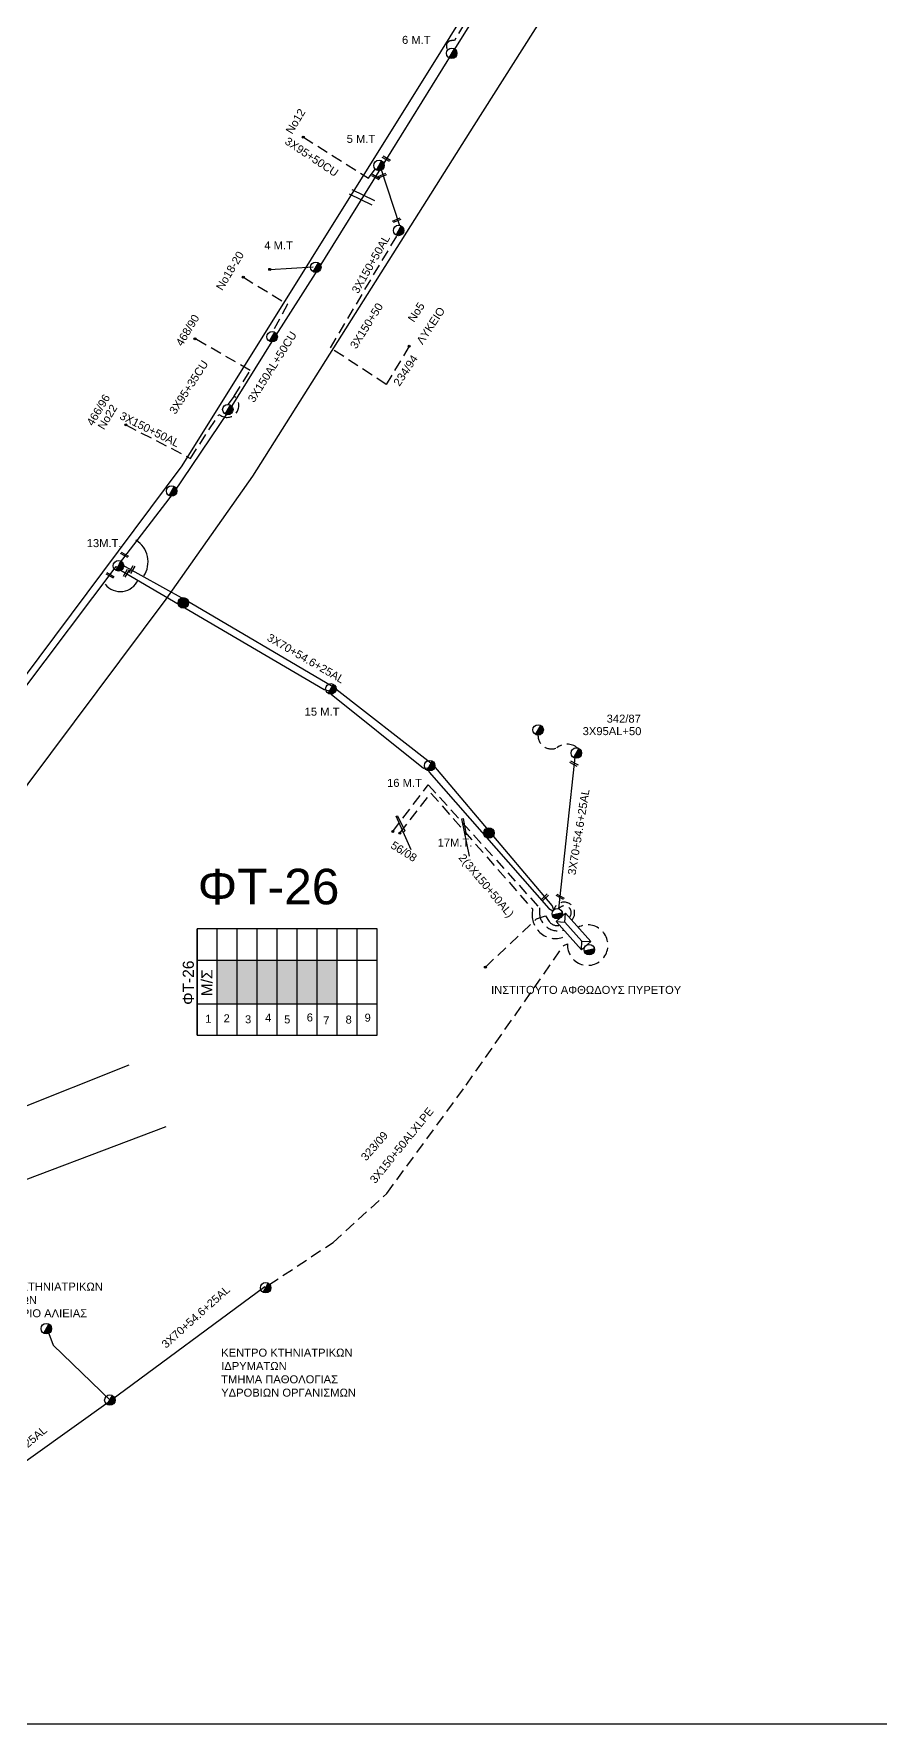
# Model space of a CAD drawing. Header units: millimetres. Extents: x 839 to 3144, y 747 to 1790.
# Drawn here: x 2707.6 to 2898, y 763.7 to 1144 of the extents above; entities that cross this region are included whole.
import ezdxf
from ezdxf.enums import TextEntityAlignment as Align

# ---------------------------------------------------------------- set-up
doc = ezdxf.new("R2010")
doc.units = ezdxf.units.MM
doc.linetypes.add('DASHED', pattern=[19.05, 12.7, -6.35])
for name, color, linetype in [('Ασφαλειοκιβώτια Χ.Τ 9 αναχωρήσεων', 7, 'Continuous'), ('Γέφυρες Εναερίου Δικτύου', 7, 'DASHED'), ('Επιγραφές - Σχήματα', 7, 'Continuous'), ('Καλώδια ΧΤ   3x150+50AL', 7, 'DASHED'), ('Καλώδια ΧΤ   3x150+50ALXLPE', 7, 'DASHED'), ('Καλώδια ΧΤ   3x150AL+50CU', 7, 'DASHED'), ('Καλώδια ΧΤ   3x95+35CU', 7, 'DASHED'), ('Καλώδια ΧΤ   3x95+50CU', 7, 'DASHED'), ('Μηχανική τομή', 7, 'Continuous'), ('Στύλος Ξύλινος', 7, 'Continuous'), ('Στύλος Ξύλινος @ 1', 7, 'Continuous'), ('Στύλος ΦΜ', 7, 'Continuous'), ('Στύλος ΦΜ @ 1', 7, 'Continuous'), ('Συνδέσεις', 7, 'Continuous'), ('Συνεστραμμένα ΧΤ   3x70+54.6+25AL', 7, 'SYN_LINE'), ('Τομή', 7, 'Continuous'), ('Υποσταθμός εναέριος 2 στύλων', 7, 'Continuous'), ('Υποσταθμός πόλεως', 7, 'Continuous'), ('Υπόβαθρο ΔΕΗ', 7, 'Continuous')]:
    doc.layers.add(name, color=color, linetype=linetype)
doc.styles.get("Standard").update_dxf_attribs({"font": 'ARIAL.TTF'})
doc.linetypes.add('SYN_LINE', pattern='A,0.5,-0.0001,["/\\/\\/\\/",Standard,S=0.1,R=0,X=0,Y=-0.05],-0.25', length=0.7501)

# ---------------------------------------------------------------- blocks, each defined once
blk = doc.blocks.new('ΑΣΦΑΛΕΙΟΚΙΒΩΤΙΟ ΥΠΟΣΤΑΘΜΟΥ 9 ΑΝΑΧΩΡΗΣΕΩΝ')
at = {"layer": 'Ασφαλειοκιβώτια Χ.Τ 9 αναχωρήσεων', "ltscale": 40}
for p, q in [((-23.8, 40.36), (24.02, 40.36)), ((-9.72, 40.36), (-9.72, -40.64)), ((9.94, 40.36), (9.94, -40.64)), ((-23.8, 31.36), (24.02, 31.36)), ((-23.8, 22.36), (24.02, 22.36)), ((-23.8, 13.36), (24.02, 13.36)), ((-23.8, 4.36), (24.02, 4.36)), ((-23.8, -4.64), (24.02, -4.64)), ((-23.8, -13.64), (24.02, -13.64)), ((-23.8, -22.64), (24.02, -22.64)), ((-23.8, -31.64), (24.02, -31.64))]:
    blk.add_line(p, q, dxfattribs=at)
at = {"layer": 'Ασφαλειοκιβώτια Χ.Τ 9 αναχωρήσεων'}
blk.add_lwpolyline([(-23.8, -40.64), (24.02, -40.64), (24.02, 40.36), (-23.8, 40.36)], close=True, dxfattribs=at)
for s, p in [('1', (-18.19, 36.66)), ('2', (-17.99, 28.44)), ('3', (-18.43, 18.79)), ('4', (-17.74, 9.77)), ('5', (-18.47, 1.19)), ('6', (-17.59, -8.98)), ('7', (-18.93, -16.39)), ('8', (-18.55, -26.45)), ('9', (-17.69, -35))]:
    blk.add_text(s, height=3.6, rotation=270, dxfattribs=at).set_placement(p)
at = {"layer": 'Ασφαλειοκιβώτια Χ.Τ 9 αναχωρήσεων', "ltscale": 40}
for tag, height, p in [('ΟΝΟΜΑ', 5, (-0.16, 44.31)), ('ΚΕΙΜΕΝΟ 1', 2, (17.06, 35.59)), ('ΚΕΙΜΕΝΟ 2', 2, (17.06, 26.88)), ('ΚΕΙΜΕΝΟ 3', 2, (17.06, 17.69)), ('ΚΕΙΜΕΝΟ 4', 2, (17.06, 8.71)), ('ΚΕΙΜΕΝΟ 5', 2, (17.06, -0.13)), ('ΚΕΙΜΕΝΟ 6', 2, (17.06, -9.05)), ('ΚΕΙΜΕΝΟ 7', 2, (17.06, -18.13)), ('ΚΕΙΜΕΝΟ 8', 2, (17.06, -26.85)), ('ΚΕΙΜΕΝΟ 9', 2, (17.06, -35.99)), ('ΣΧ', 2, (-0.1, -42.64))]:
    blk.add_attdef(tag, text='', height=height, dxfattribs=at).set_placement(p, align=Align.MIDDLE_CENTER)
blk = doc.blocks.new('ΥΠΑΡΧΩΝ ΤΣΙΜΕΝΤΕΝΙΟΣ ΣΤΥΛΟΣ')
at = {"layer": 'Στύλος ΦΜ'}
blk.add_hatch(color=7, dxfattribs=at).paths.add_polyline_path([(-1.29, -2.28, 0.574793), (2.62, 0, 0.268822), (1.3, 2.27)])
at = {"layer": 'Στύλος ΦΜ', "color": 7}
blk.add_line((-1.29, -2.28), (1.3, 2.27), dxfattribs=at)
blk.add_circle((0, 0), 2.62, dxfattribs=at)
at = {"layer": 'Στύλος ΦΜ', "flags": 4}
for tag, p in [('ΑΡΙΘΜΟΣ', (-4.68, 8.05)), ('ΤΥΠΟΣ', (-4.91, 3.03))]:
    blk.add_attdef(tag, p, '', height=4, dxfattribs=at)
blk = doc.blocks.new('ΤΟΜΗ')
at = {"layer": 'Τομή', "ltscale": 40}
for p, q in [((-5.68, 0), (5.68, 0)), ((5.68, -2.33), (-5.68, -2.33))]:
    blk.add_line(p, q, dxfattribs=at)
blk = doc.blocks.new('ΥΠΟΣΤΑΘΜΟΣ ΕΝΑΕΡΙΟΣ ΕΠΙ 2 ΣΤΥΛΩΝ')
at = {"layer": 'Υποσταθμός εναέριος 2 στύλων', "linetype": 'Continuous'}
for points in [[(-11.97, -2.11, 0.574793), (-8.45, -0.07, 0.268822), (-9.64, 1.98)], [(9.68, -2.15, 0.574793), (13.19, -0.1, 0.268822), (12.01, 1.95)]]:
    blk.add_hatch(color=256, dxfattribs=at).paths.add_polyline_path(points)
for p, q in [((-11.97, -2.11), (-9.64, 1.98)), ((9.68, -2.15), (12.01, 1.95))]:
    blk.add_line(p, q, dxfattribs=at)
for centre in [(-10.81, -0.07), (10.84, -0.1)]:
    blk.add_circle(centre, 2.36, dxfattribs=at)
at = {"layer": 'Υποσταθμός πόλεως', "linetype": 'Continuous', "ltscale": 40}
blk.add_lwpolyline([(-8.57, 2.82), (8.57, 2.82), (8.57, -2.82), (-8.57, -2.82)], close=True, dxfattribs=at)
for points in [[(-5.75, 0), (-8.57, 2.82)], [(-8.57, -2.82), (-5.75, 0)], [(-5.75, 0), (5.75, 0)], [(5.75, 0), (8.57, 2.82)], [(8.57, -2.82), (5.75, 0)]]:
    blk.add_lwpolyline(points, dxfattribs=at)
at = {"layer": 'Υποσταθμός εναέριος 2 στύλων', "ltscale": 40, "flags": 1}
for tag, p in [('ΜΕΤΑΣΧΗΜΑΤΙΣΜΟΣ', (14.09, 2.51)), ('ΙΣΧΥΣ', (14.07, -0.28)), ('ΑΡΙΘΜΟΣ', (14.19, -3))]:
    blk.add_attdef(tag, p, '', height=1.8, dxfattribs=at)
blk = doc.blocks.new('ΜΗΧΑΝΙΚΗ ΤΟΜΗ')
at = {"layer": 'Μηχανική τομή', "ltscale": 40}
for p, q in [((-1.89, 0.78), (1.89, 0.78)), ((1.89, 0), (-1.89, 0))]:
    blk.add_line(p, q, dxfattribs=at)
blk = doc.blocks.new('A$C3F94617C')
at = {"layer": 'Μηχανική τομή', "xscale": 0.5, "yscale": 0.5, "zscale": 0.5}
blk.add_blockref('ΜΗΧΑΝΙΚΗ ΤΟΜΗ', (0.95, 0), dxfattribs=at)
blk = doc.blocks.new('ΥΠΑΡΧΩΝ ΞΥΛΙΝΟΣ ΣΤΥΛΟΣ')
at = {"layer": 'Στύλος Ξύλινος'}
h = blk.add_hatch(color=7, dxfattribs=at)
h.paths.add_polyline_path([(-2.62, 0, 0.270008), (-1.29, -2.28), (1.3, 2.27, 0.576266)])
h.paths.add_polyline_path([(-1.29, -2.28, 0.574793), (2.62, 0, 0.268822), (1.3, 2.27)])
at = {"layer": 'Στύλος Ξύλινος', "color": 7}
blk.add_line((-1.29, -2.28), (1.3, 2.27), dxfattribs=at)
blk.add_circle((0, 0), 2.62, dxfattribs=at)
at = {"layer": 'Στύλος Ξύλινος', "flags": 4}
for tag, p in [('ΑΡΙΘΜΟΣ', (-4.91, 8.6)), ('ΤΥΠΟΣ', (-4.85, 3.39))]:
    blk.add_attdef(tag, p, '', height=4, dxfattribs=at)
blk = doc.blocks.new('_ΣΥΝΔΕΣΗ')
at = {"layer": 'Συνδέσεις', "linetype": 'SYN_LINE', "ltscale": 40}
blk.add_hatch(color=256, dxfattribs=at).paths.add_polyline_path([(0.5, -0.01, 1), (-0.5, -0.01, 1)])
at = {"layer": 'Συνδέσεις'}
blk.add_circle((0, -0.01), 0.5, dxfattribs=at)

msp = doc.modelspace()

# ---------------------------------------------------------------- hatches: boundary and pattern name
at = {"layer": 'Ασφαλειοκιβώτια Χ.Τ 9 αναχωρήσεων', "ltscale": 0.2}
for color, points in [(151, [(2748.83, 935.56), (2748.83, 925.73), (2753.33, 925.73), (2753.33, 935.56)]), (133, [(2753.33, 935.56), (2753.33, 925.73), (2757.83, 925.73), (2757.83, 935.56)]), (1, [(2757.83, 935.56), (2757.83, 925.73), (2762.33, 925.73), (2762.33, 935.56)]), (2, [(2762.33, 935.56), (2762.33, 925.73), (2766.83, 925.73), (2766.83, 935.56)]), (27, [(2766.83, 935.56), (2766.83, 925.73), (2771.33, 925.73), (2771.33, 935.56)]), (30, [(2771.33, 935.56), (2771.33, 925.73), (2775.83, 925.73), (2775.83, 935.56)])]:
    msp.add_hatch(color=color, dxfattribs=at).paths.add_polyline_path(points)

# ---------------------------------------------------------------- linework, layer by layer
at = {"layer": 'Γέφυρες Εναερίου Δικτύου', "color": 2, "linetype": 'SYN_LINE', "ltscale": 10}
msp.add_lwpolyline([(2760.69, 1091), (2770.47, 1091.59)], dxfattribs=at)
at = {"layer": 'Γέφυρες Εναερίου Δικτύου', "color": 2, "ltscale": 0.2}
msp.add_lwpolyline([(2754.74, 1089.23), (2764.68, 1083.17), (2761.08, 1076.56)], dxfattribs=at)
at = {"layer": 'Γέφυρες Εναερίου Δικτύου', "color": 1, "ltscale": 0.2}
msp.add_lwpolyline([(2809.19, 934.03), (2820.71, 944.87), (2822.68, 945.57), (2823.53, 944.31, 0.318681), (2825.85, 943.42, 0.318681)], format="xyb", dxfattribs=at)
at = {"layer": 'Γέφυρες Εναερίου Δικτύου', "color": 2, "ltscale": 0.2}
msp.add_arc((2826.87, 946.22), 2.4, 316.2772, 163.3062, dxfattribs=at)
at = {"layer": 'Επιγραφές - Σχήματα'}
msp.add_lwpolyline([(875.79, 1777.39), (2904.25, 1777.39), (2904.25, 763.69), (875.79, 763.69)], close=True, dxfattribs=at)
at = {"layer": 'Επιγραφές - Σχήματα', "linetype": 'Continuous', "ltscale": 0.2}
for points in [[(2792.51, 960.37), (2789.09, 967.95), (2789.4, 968.02), (2791.05, 964.7), (2790.59, 964.21)], [(2805.62, 959.01), (2803.86, 967.41), (2804.19, 967.44), (2804.89, 963.81), (2804.58, 963.76)]]:
    msp.add_lwpolyline(points, dxfattribs=at)
for centre, radius, start, end in [((2727.6, 1025.19), 5.7, 326.2775, 58.4317), ((2727.06, 1022.83), 4.33, 218.2842, 337.1005)]:
    msp.add_arc(centre, radius, start, end, dxfattribs=at)
at = {"layer": 'Επιγραφές - Σχήματα', "color": 7, "linetype": 'DASHED', "ltscale": 0.2}
for centre, radius, start, end in [((2824.08, 986.17), 3.07, 169.8198, 292.0764), ((2827.56, 980.56), 3.61, 50.0165, 130.1201)]:
    msp.add_arc(centre, radius, start, end, dxfattribs=at)
at = {"layer": 'Επιγραφές - Σχήματα', "color": 151, "linetype": 'DASHED', "ltscale": 0.2}
msp.add_arc((2826.98, 946.27), 1.53, 314.6504, 144.6107, dxfattribs=at)
at = {"layer": 'Καλώδια ΧΤ   3x150+50AL', "color": 1, "ltscale": 0.2}
msp.add_lwpolyline([(2792.04, 1073.7), (2786.87, 1065.09), (2774.32, 1073.36), (2789.77, 1099.36)], dxfattribs=at)
at = {"layer": 'Καλώδια ΧΤ   3x150+50AL', "color": 2, "ltscale": 0.2}
msp.add_lwpolyline([(2728.33, 1055.99), (2742.85, 1048.48), (2749.25, 1058.38), (2749.68, 1058.11, 0.968313), (2752.65, 1062.46), (2751.26, 1060.57)], format="xyb", dxfattribs=at)
at = {"layer": 'Καλώδια ΧΤ   3x150+50AL', "color": 27, "ltscale": 0.2}
msp.add_lwpolyline([(2788.35, 964.52), (2796.34, 975.06), (2821.35, 947.33), (2821.35, 946.36, 0.506296), (2826.79, 942.36, 0.506296)], format="xyb", dxfattribs=at)
at = {"layer": 'Καλώδια ΧΤ   3x150+50AL', "color": 30, "ltscale": 0.2}
msp.add_lwpolyline([(2789.93, 964.16), (2796.95, 973.16), (2819.76, 947.1), (2819.72, 945.92, 0.602671), (2827.78, 941.26, 0.602671)], format="xyb", dxfattribs=at)
at = {"layer": 'Καλώδια ΧΤ   3x150+50ALXLPE', "ltscale": 0.2}
msp.add_lwpolyline([(2760.48, 862.51), (2774.95, 872.09), (2787, 883.1), (2804.87, 907.47), (2826.82, 938.89), (2827.67, 939.23)], dxfattribs=at)
msp.add_arc((2832.21, 938.96), 4.55, 176.7171, 118.5485, dxfattribs=at)
at = {"layer": 'Καλώδια ΧΤ   3x95+35CU', "color": 1, "ltscale": 0.2}
msp.add_lwpolyline([(2791.57, 1153.76), (2804.46, 1146.28), (2802.21, 1142.46), (2801.63, 1142.46, 0.611955), (2800.64, 1140.51, 1.231441)], format="xyb", dxfattribs=at)
at = {"layer": 'Καλώδια ΧΤ   3x95+35CU', "color": 2, "ltscale": 0.2}
msp.add_lwpolyline([(2752.65, 1062.46), (2756.31, 1068.28), (2743.87, 1075.38)], dxfattribs=at)
at = {"layer": 'Καλώδια ΧΤ   3x95+50CU', "color": 1, "ltscale": 0.2}
msp.add_lwpolyline([(2768.24, 1120.77), (2782.87, 1111.52), (2784.64, 1113.97)], dxfattribs=at)
at = {"layer": 'Συνεστραμμένα ΧΤ   3x70+54.6+25AL', "color": 1, "ltscale": 20}
msp.add_lwpolyline([(2785.66, 1113.69), (2801.95, 1139.95), (2815.63, 1161.98), (2831.02, 1187.29), (2845.48, 1210.32), (2858.51, 1230.33), (2858.71, 1232.89), (2880.54, 1265.22)], dxfattribs=at)
at = {"layer": 'Συνεστραμμένα ΧΤ   3x70+54.6+25AL', "color": 2, "ltscale": 20}
msp.add_lwpolyline([(2824.57, 946.91), (2824.24, 947.87), (2797.62, 979.34), (2774.87, 997.07), (2741.51, 1016.7), (2726.85, 1024.85), (2739, 1040.66), (2751.45, 1059.11), (2761.63, 1075.38), (2771.53, 1090.92), (2785.66, 1113.69)], dxfattribs=at)
at = {"layer": 'Συνεστραμμένα ΧΤ   3x70+54.6+25AL', "color": 1, "ltscale": 15}
msp.add_lwpolyline([(2785.66, 1113.69), (2789.84, 1100.9)], dxfattribs=at)
at = {"layer": 'Συνεστραμμένα ΧΤ   3x70+54.6+25AL', "color": 133, "ltscale": 20}
msp.add_lwpolyline([(2704.9, 995.95), (2726.13, 1024.16), (2727.23, 1023.22), (2772.92, 996.49), (2774.22, 996.16), (2774.5, 995.42), (2795.29, 978.78), (2796.19, 978.87), (2796.56, 977.84), (2823.46, 947.22), (2824.37, 946.68)], dxfattribs=at)
at = {"layer": 'Συνεστραμμένα ΧΤ   3x70+54.6+25AL', "color": 151, "ltscale": 20}
msp.add_lwpolyline([(2825.74, 947.15), (2829.43, 981.89)], dxfattribs=at)
at = {"layer": 'Συνεστραμμένα ΧΤ   3x70+54.6+25AL', "ltscale": 20}
for points in [[(2689.48, 811.22), (2724.82, 836.53), (2759.6, 862.18)], [(2710.76, 852.16), (2711.97, 848.93), (2724.82, 836.53)]]:
    msp.add_lwpolyline(points, dxfattribs=at)
at = {"layer": 'Υπόβαθρο ΔΕΗ'}
for points in [[(2603.01, 863.79), (2545.47, 902.46), (2544.94, 904.51), (2619.44, 1029.67), (2680.19, 1132.74), (2754.03, 1242.66), (2842.29, 1209.49), (2799.07, 1139.93), (2740.93, 1046.78), (2669.46, 951.09), (2604.99, 865), (2603.01, 863.79)], [(2669.64, 816.45), (2618.07, 852.91), (2694.48, 881.96), (2737.35, 898.13)]]:
    msp.add_lwpolyline(points, dxfattribs=at)
msp.add_lwpolyline([(2891.74, 1163.49), (2869.31, 1198.32), (2857.21, 1203.24), (2806.56, 1123.33), (2756.82, 1044.44), (2737.33, 1016.79), (2670.02, 926.9), (2636.87, 881.79, 0.769211), (2639.49, 877.63), (2703.52, 901.81), (2729.08, 912)], format="xyb", dxfattribs=at)

# ---------------------------------------------------------------- block references
at = {"layer": 'Ασφαλειοκιβώτια Χ.Τ 9 αναχωρήσεων', "xscale": 0.5, "yscale": 0.5, "zscale": 0.5, "rotation": 90}
msp.add_blockref('ΑΣΦΑΛΕΙΟΚΙΒΩΤΙΟ ΥΠΟΣΤΑΘΜΟΥ 9 ΑΝΑΧΩΡΗΣΕΩΝ', (2764.51, 930.59), dxfattribs=at).add_auto_attribs({'ΟΝΟΜΑ': 'ΦΤ-26'})
at = {"layer": 'Επιγραφές - Σχήματα', "ltscale": 0.2}
for p, rotation in [((2787.82, 1115.6), 151.1949674414092), ((2785.48, 1111.47), 151.1949674414092), ((2786.81, 1112.61), 201.0811840412211), ((2790.05, 1102.56), 201.0811840412211), ((2728.92, 1026.48), 151.1949674414094), ((2728.72, 1023.59), 239.6027931387544), ((2729.99, 1024.4), 239.6027931387544), ((2725.72, 1021.85), 151.1949674414094), ((2830.03, 979.49), 151.1949674414094), ((2823.11, 950.5), 224.0851813962399), ((2826.92, 949.55), 151.1949674414094)]:
    msp.add_blockref('A$C3F94617C', p, dxfattribs=dict(at, rotation=rotation))
at = {"layer": 'Στύλος Ξύλινος @ 1', "ltscale": 40, "xscale": 0.4499999999998181, "yscale": 0.4499999999998181, "zscale": 0.4499999999998181}
msp.add_blockref('ΥΠΑΡΧΩΝ ΞΥΛΙΝΟΣ ΣΤΥΛΟΣ', (2741.24, 1015.97), dxfattribs=at)
at = {"layer": 'Στύλος Ξύλινος @ 1', "ltscale": 40}
ref = msp.add_blockref('ΥΠΑΡΧΩΝ ΞΥΛΙΝΟΣ ΣΤΥΛΟΣ', (2809.99, 964.19), dxfattribs=dict(at, xscale=0.4499999999998181, yscale=0.4499999999998181, zscale=0.4499999999998181))
ref.add_attrib('ΤΥΠΟΣ', '17Μ.Τ.', (2798.45, 961.13), dxfattribs={"layer": 'Στύλος Ξύλινος', "height": 1.8, "flags": 4})
at = {"layer": 'Στύλος ΦΜ @ 1', "ltscale": 40}
ref = msp.add_blockref('ΥΠΑΡΧΩΝ ΤΣΙΜΕΝΤΕΝΙΟΣ ΣΤΥΛΟΣ', (2801.62, 1139.61), dxfattribs=dict(at, xscale=0.4499999999998181, yscale=0.4499999999998181, zscale=0.4499999999998181))
ref.add_attrib('ΤΥΠΟΣ', '6 M.T', (2790.44, 1141.73), dxfattribs={"layer": 'Στύλος ΦΜ', "height": 1.8, "flags": 4})
ref = msp.add_blockref('ΥΠΑΡΧΩΝ ΤΣΙΜΕΝΤΕΝΙΟΣ ΣΤΥΛΟΣ', (2785.26, 1114.38), dxfattribs=dict(at, xscale=0.4499999999998181, yscale=0.4499999999998181, zscale=0.4499999999998181))
ref.add_attrib('ΤΥΠΟΣ', '5 M.T', (2777.99, 1119.46), dxfattribs={"layer": 'Στύλος ΦΜ', "height": 1.8, "flags": 4})
at = {"layer": 'Στύλος ΦΜ @ 1', "ltscale": 40, "xscale": 0.4499999999998181, "yscale": 0.4499999999998181, "zscale": 0.4499999999998181}
for p in [(2789.67, 1099.75), (2761.22, 1075.84), (2751.25, 1059.45), (2738.6, 1041.13), (2821.05, 987.38), (2829.64, 982.18), (2759.76, 861.88), (2710.42, 852.68), (2724.72, 836.61)]:
    msp.add_blockref('ΥΠΑΡΧΩΝ ΤΣΙΜΕΝΤΕΝΙΟΣ ΣΤΥΛΟΣ', p, dxfattribs=at)
at = {"layer": 'Στύλος ΦΜ @ 1', "ltscale": 40}
ref = msp.add_blockref('ΥΠΑΡΧΩΝ ΤΣΙΜΕΝΤΕΝΙΟΣ ΣΤΥΛΟΣ', (2771.03, 1091.47), dxfattribs=dict(at, xscale=0.4499999999998181, yscale=0.4499999999998181, zscale=0.4499999999998181))
ref.add_attrib('ΤΥΠΟΣ', '4 M.T', (2759.45, 1095.49), dxfattribs={"layer": 'Στύλος ΦΜ', "height": 1.8, "flags": 4})
ref = msp.add_blockref('ΥΠΑΡΧΩΝ ΤΣΙΜΕΝΤΕΝΙΟΣ ΣΤΥΛΟΣ', (2726.65, 1024.3), dxfattribs=dict(at, xscale=0.4499999999998181, yscale=0.4499999999998181, zscale=0.4499999999998181))
ref.add_attrib('ΤΥΠΟΣ', '13Μ.Τ.', (2719.51, 1028.51), dxfattribs={"layer": 'Στύλος ΦΜ', "height": 1.8, "flags": 4})
ref = msp.add_blockref('ΥΠΑΡΧΩΝ ΤΣΙΜΕΝΤΕΝΙΟΣ ΣΤΥΛΟΣ', (2774.43, 996.61), dxfattribs=dict(at, xscale=0.4499999999998181, yscale=0.4499999999998181, zscale=0.4499999999998181))
ref.add_attrib('ΤΥΠΟΣ', '15 M.T', (2768.53, 990.59), dxfattribs={"layer": 'Στύλος ΦΜ', "height": 1.8, "flags": 4})
ref = msp.add_blockref('ΥΠΑΡΧΩΝ ΤΣΙΜΕΝΤΕΝΙΟΣ ΣΤΥΛΟΣ', (2796.65, 979.34), dxfattribs=dict(at, xscale=0.4499999999998181, yscale=0.4499999999998181, zscale=0.4499999999998181))
ref.add_attrib('ΤΥΠΟΣ', '16 M.T', (2787.07, 974.57), dxfattribs={"layer": 'Στύλος ΦΜ', "height": 1.8, "flags": 4})
at = {"layer": 'Συνδέσεις', "xscale": 0.4500000000000455, "yscale": 0.4500000000000455, "zscale": 0.4500000000000455}
for p in [(2768.23, 1120.77), (2754.73, 1089.23), (2760.67, 1091.01), (2743.86, 1075.39), (2792.03, 1073.71), (2728.32, 1056), (2788.34, 964.52), (2789.92, 964.17), (2809.18, 934.03)]:
    msp.add_blockref('_ΣΥΝΔΕΣΗ', p, dxfattribs=at)
at = {"layer": 'Τομή', "xscale": 0.5000000000000155, "yscale": 0.5000000000000155, "zscale": 0.5000000000000155, "rotation": 334.155041738031}
msp.add_blockref('ΤΟΜΗ', (2781.69, 1107.72), dxfattribs=at)
at = {"layer": 'Υποσταθμός εναέριος 2 στύλων', "xscale": 0.5000000000000695, "yscale": 0.5000000000000695, "zscale": 0.5000000000000695, "rotation": 311.7440927720605}
msp.add_blockref('ΥΠΟΣΤΑΘΜΟΣ ΕΝΑΕΡΙΟΣ ΕΠΙ 2 ΣΤΥΛΩΝ', (2828.98, 942.02), dxfattribs=at)

# ---------------------------------------------------------------- texts
at = {"layer": 'Γέφυρες Εναερίου Δικτύου', "ltscale": 0.2, "insert": (2831.07, 988.01), "char_height": 1.8, "width": 12.3266, "attachment_point": 1, "rotation": 359.9636}
msp.add_mtext('3Χ95AL+50', dxfattribs=at)
at = {"layer": 'Επιγραφές - Σχήματα', "ltscale": 0.2, "attachment_point": 1}
for s, insert, char_height, width, rotation in [('Νο12', (2764.16, 1122.21), 1.8, 9.756, 59), ('Νο18-20', (2748.46, 1087.01), 1.8, 9.756, 59), ('468/90', (2739.43, 1074.47), 1.8, 9.756, 59), ('Νο5', (2791.61, 1079.94), 1.8, 12.3266, 56.6756), ('ΛΥΚΕΙΟ', (2793.56, 1074.92), 1.8, 12.3266, 56.6756), ('234/94', (2788.37, 1065.54), 1.8, 12.3266, 56.6756), ('466/96', (2719.36, 1056.54), 1.8, 9.756, 59), ('Νο22', (2721.86, 1055.68), 1.8, 9.756, 59), ('342/87', (2836.47, 990.82), 1.8, 12.3266, 359.9636), ('56/08', (2788.67, 962.47), 1.8, 12.3266, 327.8698), ('Μ/Σ', (2745.28, 927.46), 2.5, 3.1847, 90), ('323/09', (2781.01, 891.46), 1.8, 12.3266, 48.7425)]:
    msp.add_mtext(s, dxfattribs=dict(at, insert=insert, char_height=char_height, width=width, rotation=rotation))
at = {"layer": 'Επιγραφές - Σχήματα', "ltscale": 0.2, "insert": (2744.46, 956.14), "char_height": 8, "width": 39.9345, "attachment_point": 1}
msp.add_mtext('ΦΤ-26', dxfattribs=at)
at = {"layer": 'Επιγραφές - Σχήματα', "color": 1, "linetype": 'Continuous', "ltscale": 0.2, "char_height": 1.8, "attachment_point": 1}
for s, insert, width in [('ΙΝΣΤΙΤΟΥΤΟ ΑΦΘΩΔΟΥΣ ΠΥΡΕΤΟΥ', (2810.48, 929.79), 58.2732), ('ΚΕΝΤΡΟ ΚΤΗΝΙΑΤΡΙΚΩΝ\\PΙΔΡΥΜΑΤΩΝ\\PΕΡΓΑΣΤΗΡΙΟ ΑΛΙΕΙΑΣ', (2693.59, 863.04), 30.5797), ('ΚΕΝΤΡΟ ΚΤΗΝΙΑΤΡΙΚΩΝ\\PΙΔΡΥΜΑΤΩΝ\\PΤΜΗΜΑ ΠΑΘΟΛΟΓΙΑΣ \\PΥΔΡΟΒΙΩΝ ΟΡΓΑΝΙΣΜΩΝ', (2749.76, 848.18), 30.5797)]:
    msp.add_mtext(s, dxfattribs=dict(at, insert=insert, width=width))
at = {"layer": 'Καλώδια ΧΤ   3x150+50AL', "ltscale": 0.2}
for s, rotation, p in [('3X150+50AL', 60.1755, (2783.41, 1092.19)), ('3X150+50', 57.7797, (2782.44, 1078.3)), ('3X150+50AL', 333.4568, (2733.68, 1055)), ('2(3X150+50AL)', 309.9632, (2809.24, 952.21))]:
    msp.add_text(s, height=1.8, rotation=rotation, dxfattribs=at).set_placement(p, align=Align.MIDDLE)
at = {"layer": 'Καλώδια ΧΤ   3x150+50ALXLPE', "ltscale": 0.2}
msp.add_text('3X150+50ALXLPE', height=1.8, rotation=51.0066, dxfattribs=at).set_placement((2790.35, 893.92), align=Align.MIDDLE)
at = {"layer": 'Καλώδια ΧΤ   3x150AL+50CU', "ltscale": 0.2}
msp.add_text('3X150AL+50CU', height=1.8, rotation=57.7797, dxfattribs=at).set_placement((2761.23, 1069.07), align=Align.MIDDLE)
at = {"layer": 'Καλώδια ΧΤ   3x95+35CU', "ltscale": 0.2}
msp.add_text('3X95+35CU', height=1.8, rotation=57.0259, dxfattribs=at).set_placement((2742.45, 1064.5), align=Align.MIDDLE)
at = {"layer": 'Καλώδια ΧΤ   3x95+50CU', "ltscale": 0.2}
msp.add_text('3X95+50CU', height=1.8, rotation=326.3351, dxfattribs=at).set_placement((2770.11, 1116.31), align=Align.MIDDLE)
at = {"layer": 'Συνεστραμμένα ΧΤ   3x70+54.6+25AL', "ltscale": 20}
for rotation, p in [(329.8204, (2768.8, 1003.47)), (80.6677, (2830.16, 964.44)), (41.8996, (2744.03, 855.34)), (39.9229, (2702.68, 823.97))]:
    msp.add_text('3X70+54.6+25AL', height=1.8, rotation=rotation, dxfattribs=at).set_placement(p, align=Align.MIDDLE)

doc.saveas('drawing.dxf')
